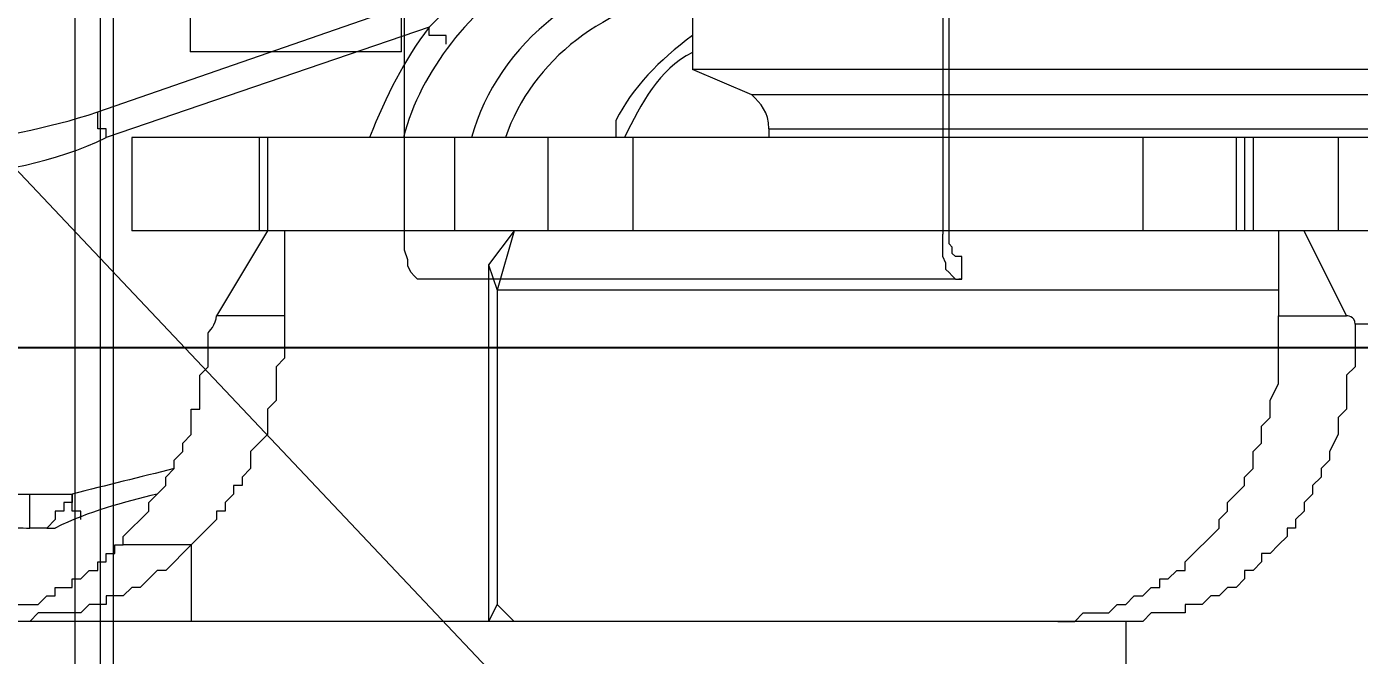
# Model space of a CAD drawing. Header units: millimetres. Extents: x 25083 to 52777, y 24772 to 45779.
# Drawn here: x 38619.2 to 38677.4, y 33398.4 to 33425.9 of the extents above; entities that cross this region are included whole.
import ezdxf

# ---------------------------------------------------------------- set-up
doc = ezdxf.new("R2010")
doc.units = ezdxf.units.MM
doc.layers.add('小车', color=7, linetype='Continuous')
doc.styles.get("Standard").update_dxf_attribs({"font": ''})
doc.styles.get('Standard').set_extended_font_data('SimSun')
doc.dimstyles.new('ISO-25', dxfattribs={"dimtxt": 2.5, "dimasz": 2.5, "dimexe": 1.25, "dimexo": 0.625, "dimtad": 1, "dimtxsty": 'Standard', "dimcen": 2.5, "dimadec": 0, "dimazin": 0, "dimtfac": 1, "dimtmove": 0, "dimatfit": 3, "dimfxl": 1, "dimarcsym": 0})

# ---------------------------------------------------------------- blocks, each defined once
blk = doc.blocks.new('*D925')
at = {"color": 0, "lineweight": -2}
for p, q in [((29677.862, 34881.662), (29677.862, 32448.293)), ((40733.017, 34757.645), (40733.017, 32448.293)), ((29680.362, 32449.543), (40730.517, 32449.543))]:
    blk.add_line(p, q, dxfattribs=at)
at = {"color": 0}
for points in [[(29680.362, 32449.96), (29680.362, 32449.127), (29677.862, 32449.543)], [(40730.517, 32449.127), (40730.517, 32449.96), (40733.017, 32449.543)]]:
    blk.add_solid(points, dxfattribs=at)
at = {"layer": 'DEFPOINTS', "color": 0}
for p in [(29677.862, 34882.287), (40733.017, 34758.27), (40733.017, 32449.543)]:
    blk.add_point(p, dxfattribs=at)
at = {"color": 0, "insert": (35205.439, 32451.628), "char_height": 2.5, "attachment_point": 5}
blk.add_mtext('11055,15', dxfattribs=at)
blk = doc.blocks.new('zw$D2F4')
at = {"color": 7, "lineweight": 5}
for points in [[(220.587, 823.303), (220.587, 882.349)], [(220.959, 872.322), (221.33, 872.322), (221.33, 871.208), (221.701, 870.837), (221.701, 870.465), (222.073, 870.465), (222.073, 869.723), (222.444, 869.723), (222.444, 869.351), (222.815, 868.98), (222.815, 868.609), (223.187, 868.609), (223.187, 868.237), (223.558, 868.237), (223.558, 867.866), (223.929, 867.866), (223.929, 867.495)], [(224.672, 870.837), (224.672, 871.58)], [(224.672, 871.58), (226.158, 871.58)], [(226.158, 871.58), (226.158, 869.723)], [(226.158, 869.723), (225.786, 869.723), (225.786, 870.094), (225.415, 870.094), (225.415, 870.465), (225.044, 870.465), (224.672, 870.837)], [(225.044, 869.351), (225.415, 869.351), (225.415, 869.723), (226.158, 869.723)], [(241.755, 868.237), (242.126, 868.237), (242.126, 868.609), (242.869, 868.609)], [(242.869, 868.609), (248.811, 851.526)], [(246.582, 854.126), (241.755, 868.237)], [(223.929, 864.524), (223.929, 867.495)], [(223.929, 867.495), (224.301, 867.495), (225.415, 866.381), (225.786, 866.381), (226.529, 865.638), (226.9, 865.638), (227.272, 865.266), (227.643, 865.266), (228.014, 864.895), (228.386, 864.895), (228.757, 864.524), (229.871, 864.524), (229.871, 864.152), (230.985, 864.152), (231.357, 864.152), (231.728, 863.781), (233.213, 863.781)], [(241.755, 867.123), (237.67, 867.123)], [(237.67, 775.026), (237.67, 867.123)], [(241.755, 775.026), (241.755, 867.123)], [(237.67, 861.182), (233.956, 863.41)], [(233.956, 860.439), (233.956, 863.41)], [(241.755, 861.553), (237.67, 861.553)], [(241.755, 861.182), (237.67, 861.182)], [(245.84, 853.383), (246.211, 853.383), (246.211, 854.126), (246.582, 854.126)], [(246.582, 854.126), (247.325, 853.383), (247.325, 853.012), (247.696, 853.012), (247.696, 852.64), (248.068, 852.269), (248.068, 851.898), (248.811, 851.155), (248.811, 850.783)], [(241.755, 853.012), (237.67, 853.012)], [(221.33, 851.155), (220.587, 851.526)], [(236.184, 851.526), (220.587, 851.526)], [(221.33, 851.155), (220.587, 850.412)], [(235.07, 851.155), (221.33, 851.155)], [(236.184, 851.526), (235.07, 851.155)], [(237.67, 850.412), (235.07, 851.155)], [(235.07, 816.99), (235.07, 851.155)], [(237.67, 850.412), (236.184, 851.526)], [(241.755, 848.927), (237.67, 848.927)], [(242.497, 845.956), (241.755, 845.956)], [(241.755, 845.213), (237.67, 845.213)], [(243.612, 840.014), (244.726, 842.614)], [(249.553, 842.614), (244.726, 842.614)], [(244.726, 801.393), (244.726, 842.614)], [(243.612, 800.65), (243.612, 840.014)], [(242.126, 839.271), (241.755, 839.271)], [(242.126, 839.271), (242.126, 801.764)], [(220.587, 823.674), (154.857, 823.674)], [(233.585, 813.648), (231.728, 813.648), (231.357, 814.019), (229.871, 814.019), (229.5, 814.39), (228.757, 814.39), (228.014, 814.762), (227.643, 814.762), (227.272, 815.133), (226.9, 815.133), (226.529, 815.504), (226.158, 815.504), (225.786, 815.876), (225.415, 815.876), (225.044, 816.247), (224.672, 816.247), (224.672, 816.618), (224.301, 816.618), (223.929, 816.99), (223.558, 817.361), (223.558, 817.733), (223.187, 817.733), (222.815, 818.104), (222.815, 818.475), (222.444, 818.475), (222.073, 818.847), (222.073, 819.218), (221.701, 819.589), (221.701, 819.961), (221.33, 820.332), (221.33, 821.075), (220.959, 821.075), (220.959, 822.56), (220.587, 822.932), (220.587, 823.303)], [(241.755, 822.932), (237.67, 822.932)], [(241.755, 818.847), (237.67, 818.847)], [(241.755, 818.475), (237.67, 818.475)], [(241.755, 818.104), (237.67, 818.104)], [(233.956, 816.99), (233.956, 814.019)], [(233.956, 814.019), (237.67, 815.876)], [(241.755, 814.39), (237.67, 814.39)], [(233.585, 777.254), (233.585, 813.648)]]:
    blk.add_lwpolyline(points, dxfattribs=at)
at = {"color": 7, "lineweight": 0}
for points in [[(223.929, 864.524), (222.815, 865.638), (222.815, 866.009), (222.073, 866.752), (222.073, 867.123), (221.701, 867.495), (221.701, 868.237), (221.33, 868.237), (221.33, 868.98), (220.959, 869.351), (220.959, 871.208), (220.587, 871.58), (220.587, 872.322)], [(223.929, 864.524), (220.587, 864.524)], [(233.956, 860.439), (232.099, 860.439), (231.728, 860.81), (230.243, 860.81), (229.871, 861.182), (228.757, 861.182), (228.014, 861.924), (227.272, 861.924), (226.9, 862.296), (226.529, 862.296), (226.529, 862.667), (226.158, 862.667), (225.786, 863.038), (225.415, 863.038), (225.415, 863.41), (225.044, 863.41), (223.929, 864.524)], [(237.67, 860.439), (233.956, 860.439)], [(220.587, 826.645), (220.587, 825.902), (220.959, 825.531), (220.959, 824.417), (221.33, 824.046), (221.33, 823.674), (221.701, 823.303), (221.701, 822.932), (222.073, 822.56), (222.073, 822.189), (222.444, 822.189), (222.444, 821.817), (222.815, 821.446), (222.815, 821.075), (223.187, 821.075), (224.672, 819.589), (225.044, 819.589), (225.415, 819.218), (225.786, 819.218), (226.529, 818.475), (226.9, 818.475), (227.272, 818.104), (228.014, 818.104), (228.386, 817.733), (229.129, 817.733), (229.5, 817.361), (230.243, 817.361), (230.985, 816.99), (233.956, 816.99)], [(237.67, 816.99), (233.956, 816.99)]]:
    blk.add_lwpolyline(points, dxfattribs=at)
at = {"color": 7, "lineweight": 5}
for points in [[(239.898, 875.293), (240.269, 873.065), (240.641, 870.465), (241.755, 868.237)], [(241.383, 875.293), (241.755, 873.065), (242.126, 870.837), (242.869, 868.609)], [(225.044, 874.179), (224.672, 873.436), (224.672, 872.322), (224.672, 871.58)], [(226.158, 874.179), (226.158, 873.065), (226.158, 872.322), (226.158, 871.58)], [(224.672, 870.837), (224.672, 870.465), (224.672, 870.465), (224.672, 870.465)], [(226.158, 866.009), (225.786, 867.495), (225.415, 868.98), (224.672, 870.465)], [(227.272, 865.266), (226.9, 866.752), (226.529, 868.237), (226.158, 869.723)], [(233.213, 863.781), (233.213, 863.781), (233.585, 863.41), (233.956, 863.41)], [(246.582, 854.126), (245.097, 855.24), (243.612, 855.982), (241.755, 856.725)], [(249.182, 849.669), (247.325, 852.269), (244.726, 854.497), (241.755, 855.24)], [(249.182, 842.614), (249.182, 847.07), (245.84, 851.155), (241.755, 852.269)], [(248.068, 842.614), (247.696, 846.327), (245.097, 849.669), (241.755, 850.783)], [(246.211, 842.614), (245.097, 844.099), (243.983, 845.213), (242.497, 845.956)], [(245.468, 842.614), (244.726, 844.099), (243.24, 844.842), (241.755, 845.584)], [(242.126, 839.271), (242.869, 839.271), (243.24, 839.643), (243.612, 840.014)], [(233.585, 813.648), (233.956, 813.648), (233.956, 814.019), (233.956, 814.019)]]:
    blk.add_open_spline(points, degree=3, dxfattribs=at)
blk = doc.blocks.new('A$C1A4175F5')
at = {"layer": '小车', "color": 3, "lineweight": 0}
blk.add_lwpolyline([(1023.155, 265.553), (878.69, 112.548)], dxfattribs=at)
at = {"layer": '小车', "color": 7, "lineweight": 0}
for points in [[(934.964, 212.498), (934.964, 243.575)], [(935.244, 243.575), (935.244, 212.498)], [(971.501, 232.516), (971.501, 110.169)], [(973.18, 232.516), (973.18, 107.649)], [(972.06, 108.209), (972.06, 232.376)], [(958.762, 212.498), (958.762, 222.017)], [(958.902, 220.477), (958.902, 222.017)], [(968.141, 222.017), (968.141, 220.477)], [(958.902, 220.477), (968.141, 220.477)], [(934.684, 210.538), (934.824, 210.678), (934.964, 210.818), (935.104, 210.958), (935.104, 211.238), (935.244, 211.518), (935.244, 211.798), (935.244, 212.218), (935.244, 212.498)], [(934.684, 211.518), (934.824, 211.658), (934.824, 211.798), (934.824, 211.938), (934.964, 212.078), (934.964, 212.218), (934.964, 212.358), (934.964, 212.498)], [(958.062, 210.538), (958.202, 210.538), (958.342, 210.678), (958.482, 210.818), (958.622, 211.098), (958.622, 211.378), (958.762, 211.798), (958.762, 212.078), (958.762, 212.498)], [(934.404, 211.518), (934.684, 211.518)], [(934.404, 211.518), (934.544, 211.518)], [(934.404, 210.538), (934.404, 211.518)], [(934.684, 210.538), (934.404, 210.538)], [(934.404, 210.538), (934.544, 210.538)], [(934.684, 210.538), (958.062, 210.538)]]:
    blk.add_lwpolyline(points, dxfattribs=at)
blk = doc.blocks.new('zw$50CE')
blk.add_blockref('zw$D2F4', (22.01, 103.569))
at = {"layer": '小车', "ltscale": 10, "xscale": -1, "rotation": 270}
blk.add_blockref('A$C1A4175F5', (47.032, 0), dxfattribs=at)

msp = doc.modelspace()

# ---------------------------------------------------------------- linework, layer by layer
at = {"ltscale": 15}
msp.add_line((29782.964, 33411.899), (40674.281, 33411.899), dxfattribs=at)

# ---------------------------------------------------------------- block references
at = {"rotation": 90}
msp.add_blockref('zw$50CE', (39594.481, 33157.316), dxfattribs=at)

# ---------------------------------------------------------------- dimensions: what is measured, and where the dimension line sits
dim = msp.add_linear_dim(base=(40733.0166, 32449.5434), p1=(29677.8617, 34882.2868), p2=(40733.0166, 34758.2702), dimstyle='ISO-25')
dim.commit()
dim.dimension.update_dxf_attribs({"geometry": '*D925', "text_midpoint": (35205.4391, 32449.5434), "dimtype": 160})

doc.saveas('drawing.dxf')
